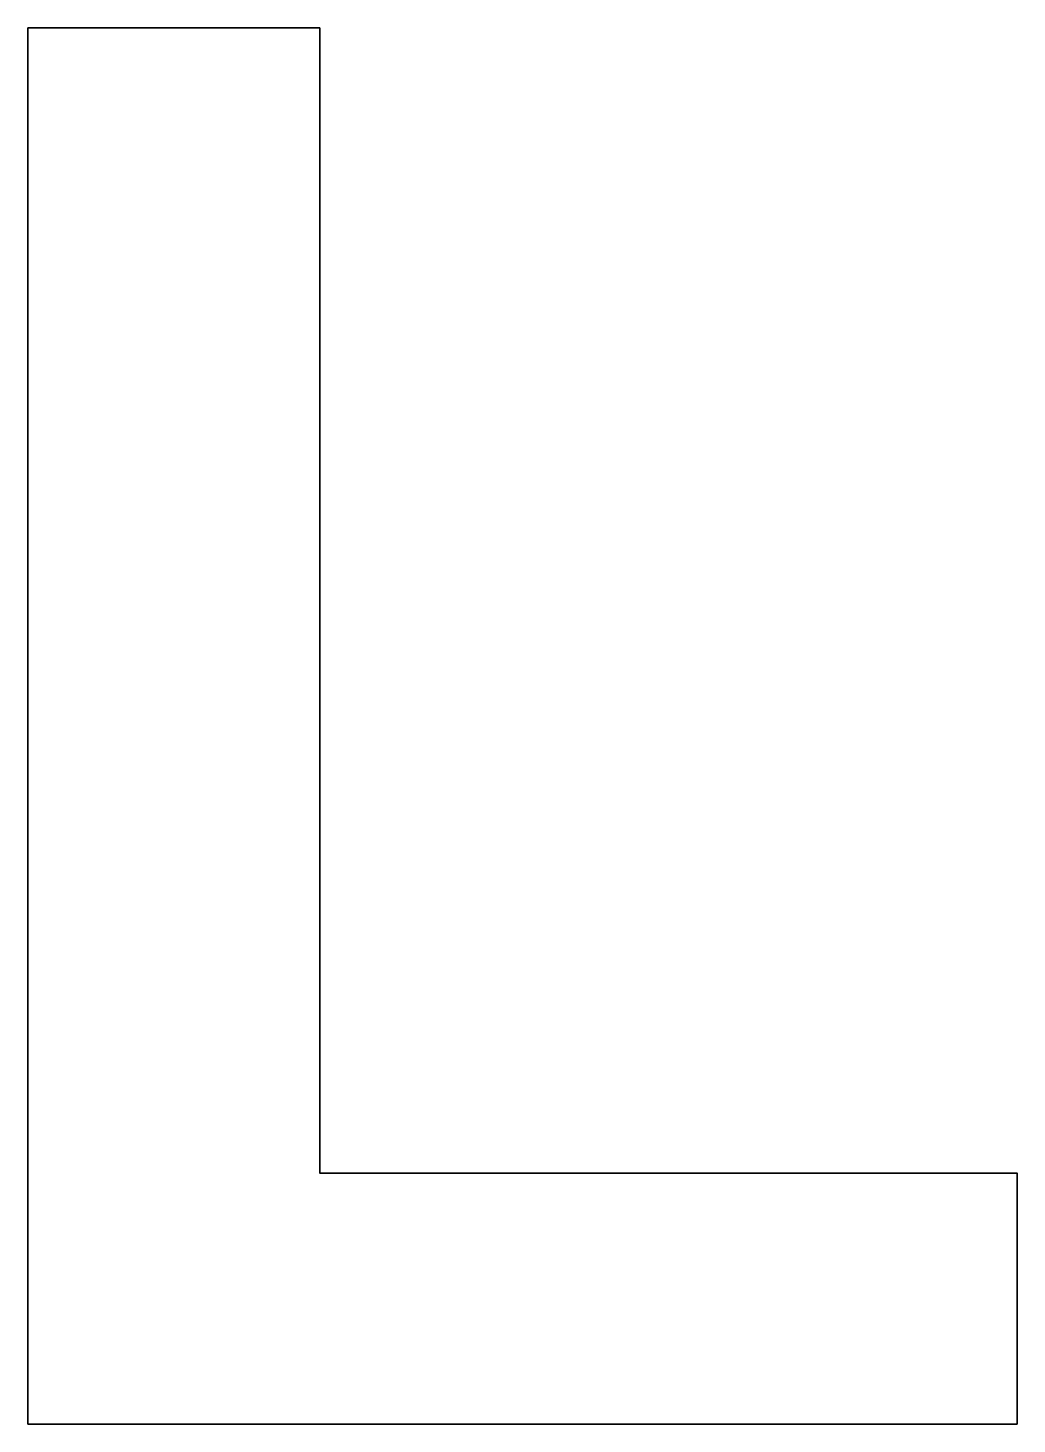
# Model space of a CAD drawing. Header units: inches. Extents: x 0 to 92, y 0 to 130.
import ezdxf

# ---------------------------------------------------------------- set-up
doc = ezdxf.new("R2010")
doc.units = ezdxf.units.IN
doc.header["$MEASUREMENT"] = 0
doc.layers.add('Layer 1', color=7, linetype='Continuous')

msp = doc.modelspace()

# ---------------------------------------------------------------- linework, layer by layer
at = {"layer": 'Layer 1', "color": 179, "lineweight": 35, "true_color": 0x231f20}
msp.add_lwpolyline([(0, 130), (27.16, 130), (27.16, 23.37), (92.07, 23.37), (92.07, 0), (0, 0), (0, 130)], dxfattribs=at)

doc.saveas('drawing.dxf')
